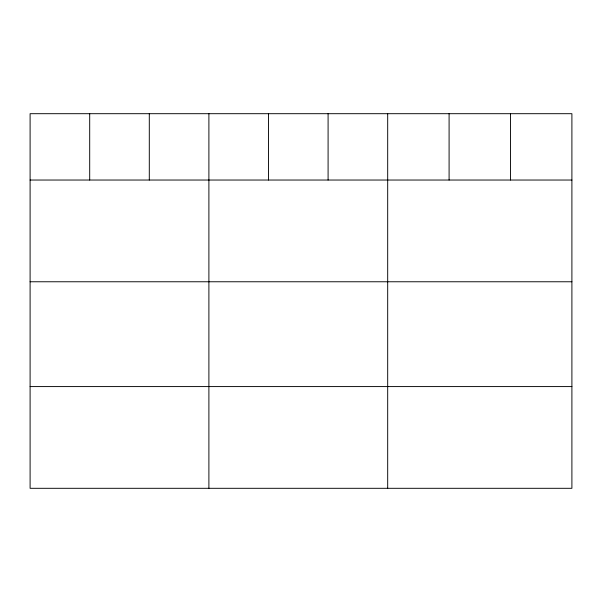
<?xml version="1.0" encoding="UTF-8"?>
<svg xmlns="http://www.w3.org/2000/svg" width="602" height="602" viewBox="0 0 602 602"><rect width="100%" height="100%" fill="white"/><g stroke="black" fill="none" stroke-linecap="round" stroke-linejoin="round"><path stroke-width="0.9" d="M571.9 180.036L571.9 488.305L30.1 488.305L30.1 113.695L571.9 113.695L571.9 180.036L30.1 180.036M30.1 281.766L571.9 281.766M30.1 386.582L571.9 386.582M510.496 113.695L510.496 180.036M449.092 113.695L449.092 180.036M387.688 113.695L387.688 488.305M328.09 113.695L328.09 180.036M268.492 113.695L268.492 180.036M208.894 113.695L208.894 488.305M149.296 113.695L149.296 180.036M89.698 113.695L89.698 180.036"/></g></svg>
